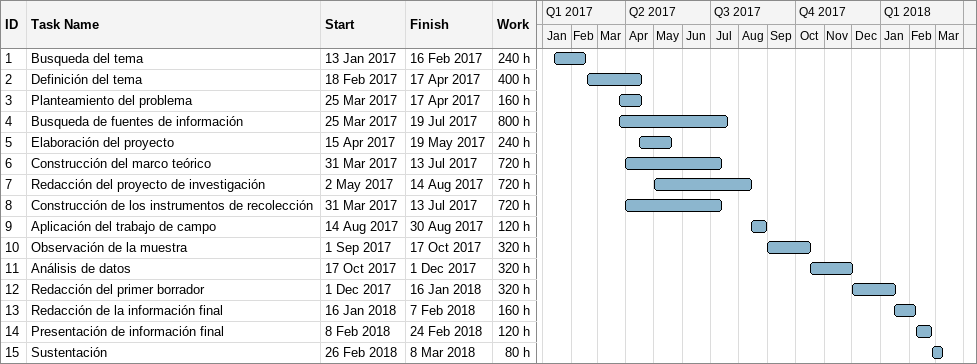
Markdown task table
| ID | Task | Start | Finish | Work (h) |
|---|---|---|---|---|
| 1 | Busqueda del tema | 2017-01-13 | 2017-02-16 | 240 |
| 2 | Definición del tema | 2017-02-18 | 2017-04-17 | 400 |
| 3 | Planteamiento del problema | 2017-03-25 | 2017-04-17 | 160 |
| 4 | Busqueda de fuentes de información | 2017-03-25 | 2017-07-19 | 800 |
| 5 | Elaboración del proyecto | 2017-04-15 | 2017-05-19 | 240 |
| 6 | Construcción del marco teórico | 2017-03-31 | 2017-07-13 | 720 |
| 7 | Redacción del proyecto de investigación | 2017-05-02 | 2017-08-14 | 720 |
| 8 | Construcción de los instrumentos de recolección | 2017-03-31 | 2017-07-13 | 720 |
| 9 | Aplicación del trabajo de campo | 2017-08-14 | 2017-08-30 | 120 |
| 10 | Observación de la muestra | 2017-09-01 | 2017-10-17 | 320 |
| 11 | Análisis de datos | 2017-10-17 | 2017-12-01 | 320 |
| 12 | Redacción del primer borrador | 2017-12-01 | 2018-01-16 | 320 |
| 13 | Redacción de la información final | 2018-01-16 | 2018-02-07 | 160 |
| 14 | Presentación de información final | 2018-02-08 | 2018-02-24 | 120 |
| 15 | Sustentación | 2018-02-26 | 2018-03-08 | 80 |
